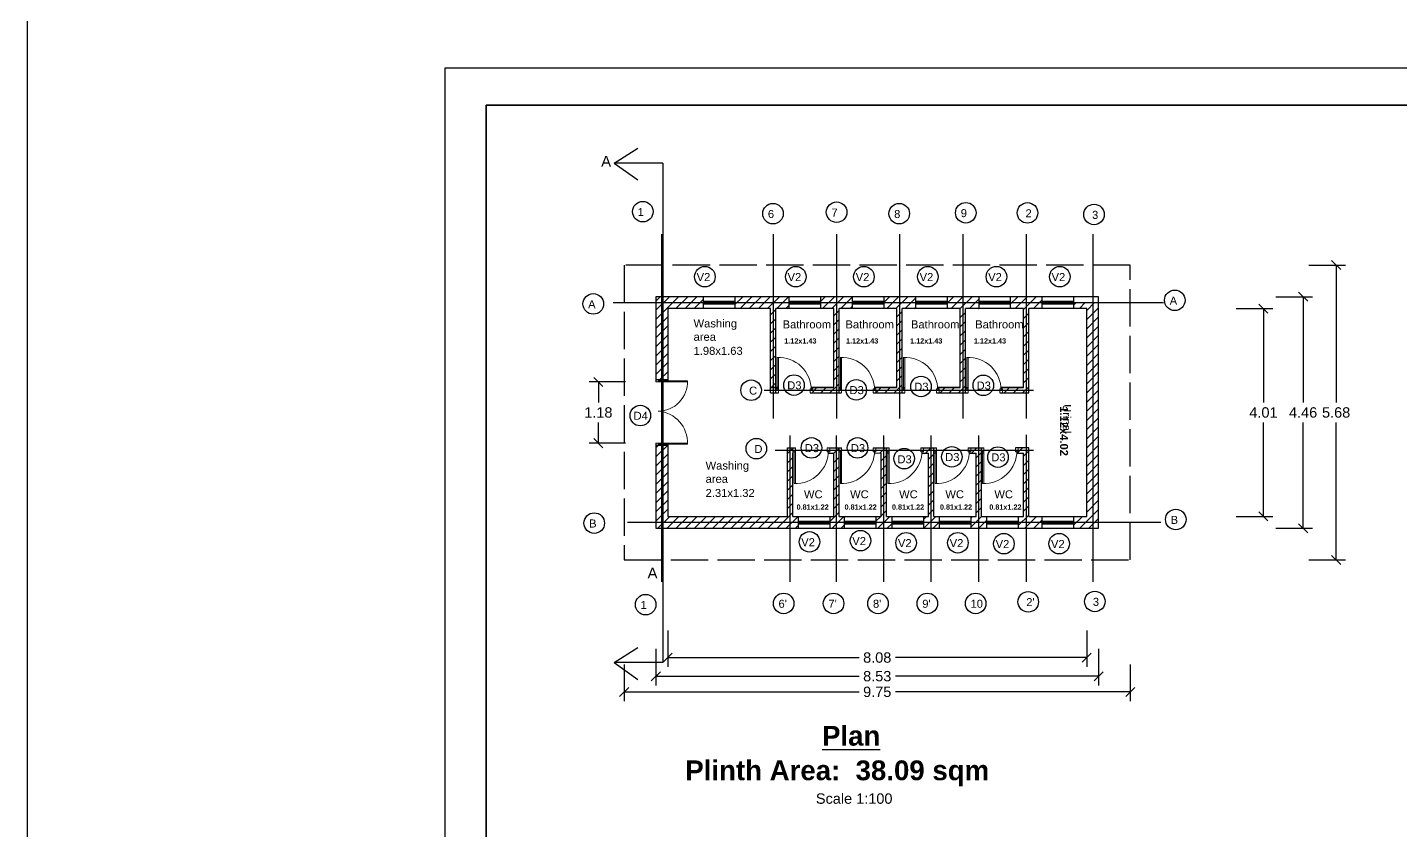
# Model space of a CAD drawing. Header units: metres. Extents: x 428 to 3974, y -4076 to 3914.
# Drawn here: x 942.93 to 969.4, y -378.51 to -363.03 of the extents above; entities that cross this region are included whole.
import ezdxf

# ---------------------------------------------------------------- set-up
doc = ezdxf.new("R2010")
doc.units = ezdxf.units.M
doc.header["$MEASUREMENT"] = 0
doc.header["$PDMODE"] = 2
doc.linetypes.add('ACAD_ISO02W100', pattern=[15, 12, -3])
doc.linetypes.add('CONTINOUS', pattern=[0])
for name, color, linetype in [('Dimension', 7, 'Continuous'), ('Frame', 7, 'Continuous'), ('Roof', 221, 'CONTINOUS'), ('trench', 7, 'Continuous'), ('wall', 150, 'Continuous'), ('window', 2, 'Continuous')]:
    doc.layers.add(name, color=color, linetype=linetype)
doc.layers.add('Doors', color=3, linetype='Continuous', lineweight=20)
doc.styles.add('labor camp', font='arial.ttf')
doc.dimstyles.new('1@100', dxfattribs={"dimtxt": 0.2, "dimasz": 0.175, "dimexe": 0.18, "dimexo": 0.0625, "dimgap": 0.09, "dimtad": 0, "dimtih": 1, "dimtoh": 1, "dimzin": 0, "dimdsep": 46, "dimtxsty": 'labor camp', "dimblk": 'OBLIQUE', "dimcen": 0.09, "dimadec": 0, "dimazin": 0, "dimtfac": 1, "dimtofl": 0, "dimtmove": 1, "dimatfit": 3, "dimfxl": 0.525, "dimfxlon": 1, "dimtolj": 1, "dimtzin": 0, "dimarcsym": 0})

# ---------------------------------------------------------------- blocks, each defined once
blk = doc.blocks.new('_Oblique')
at = {"color": 0, "linetype": 'ByBlock', "lineweight": -2}
blk.add_line((-0.5, -0.5), (0.5, 0.5), dxfattribs=at)
blk = doc.blocks.new('*D147')
at = {"layer": 'Defpoints', "color": 0, "transparency": 16777216}
for p in [(955.045, -369.864), (953.937, -371.044), (955.045, -371.044)]:
    blk.add_point(p, dxfattribs=at)
at = {"layer": 'window', "color": 0, "lineweight": -2, "transparency": 16777216}
for p, q in [((954.462, -369.864), (953.757, -369.864)), ((953.937, -369.864), (953.937, -370.262)), ((953.937, -371.044), (953.937, -370.646)), ((954.462, -371.044), (953.757, -371.044))]:
    blk.add_line(p, q, dxfattribs=at)
at = {"layer": 'window', "color": 0, "lineweight": -2, "transparency": 16777216, "xscale": 0.175, "yscale": 0.175, "zscale": 0.175}
for p, rotation in [((953.937, -369.864), 90), ((953.937, -371.044), 270)]:
    blk.add_blockref('_Oblique', p, dxfattribs=dict(at, rotation=rotation))
at = {"layer": 'window', "color": 0, "lineweight": 5, "transparency": 16777216, "insert": (953.937, -370.454), "char_height": 0.2, "attachment_point": 5, "style": 'labor camp'}
blk.add_mtext('\\A1;1.18', dxfattribs=at)
blk = doc.blocks.new('*D150')
at = {"layer": 'Defpoints', "color": 0, "transparency": 16777216}
for p in [(963.351, -368.45), (963.351, -372.457), (966.756, -372.457)]:
    blk.add_point(p, dxfattribs=at)
at = {"layer": 'window', "color": 0, "lineweight": -2, "transparency": 16777216}
for p, q in [((966.231, -368.45), (966.936, -368.45)), ((966.756, -368.45), (966.756, -370.262)), ((966.756, -372.457), (966.756, -370.646)), ((966.231, -372.457), (966.936, -372.457))]:
    blk.add_line(p, q, dxfattribs=at)
at = {"layer": 'window', "color": 0, "lineweight": -2, "transparency": 16777216, "xscale": 0.175, "yscale": 0.175, "zscale": 0.175}
for p, rotation in [((966.756, -368.45), 90), ((966.756, -372.457), 270)]:
    blk.add_blockref('_Oblique', p, dxfattribs=dict(at, rotation=rotation))
at = {"layer": 'window', "color": 0, "lineweight": 5, "transparency": 16777216, "insert": (966.756, -370.454), "char_height": 0.2, "attachment_point": 5, "style": 'labor camp'}
blk.add_mtext('\\A1;4.01', dxfattribs=at)
blk = doc.blocks.new('*D151')
at = {"layer": 'Defpoints', "color": 0, "transparency": 16777216}
for p in [(963.579, -368.222), (963.579, -372.686), (967.521, -372.686)]:
    blk.add_point(p, dxfattribs=at)
at = {"layer": 'window', "color": 0, "lineweight": -2, "transparency": 16777216}
for p, q in [((966.996, -368.222), (967.701, -368.222)), ((967.521, -368.222), (967.521, -370.262)), ((967.521, -372.686), (967.521, -370.646)), ((966.996, -372.686), (967.701, -372.686))]:
    blk.add_line(p, q, dxfattribs=at)
at = {"layer": 'window', "color": 0, "lineweight": -2, "transparency": 16777216, "xscale": 0.175, "yscale": 0.175, "zscale": 0.175}
for p, rotation in [((967.521, -368.222), 90), ((967.521, -372.686), 270)]:
    blk.add_blockref('_Oblique', p, dxfattribs=dict(at, rotation=rotation))
at = {"layer": 'window', "color": 0, "lineweight": 5, "transparency": 16777216, "insert": (967.521, -370.454), "char_height": 0.2, "attachment_point": 5, "style": 'labor camp'}
blk.add_mtext('\\A1;4.46', dxfattribs=at)
blk = doc.blocks.new('*D152')
at = {"layer": 'Defpoints', "color": 0, "transparency": 16777216}
for p in [(964.189, -367.612), (964.189, -373.296), (968.157, -373.296)]:
    blk.add_point(p, dxfattribs=at)
at = {"layer": 'window', "color": 0, "lineweight": -2, "transparency": 16777216}
for p, q in [((967.632, -367.612), (968.337, -367.612)), ((968.157, -367.612), (968.157, -370.262)), ((968.157, -373.296), (968.157, -370.646)), ((967.632, -373.296), (968.337, -373.296))]:
    blk.add_line(p, q, dxfattribs=at)
at = {"layer": 'window', "color": 0, "lineweight": -2, "transparency": 16777216, "xscale": 0.175, "yscale": 0.175, "zscale": 0.175}
for p, rotation in [((968.157, -367.612), 90), ((968.157, -373.296), 270)]:
    blk.add_blockref('_Oblique', p, dxfattribs=dict(at, rotation=rotation))
at = {"layer": 'window', "color": 0, "lineweight": 5, "transparency": 16777216, "insert": (968.157, -370.454), "char_height": 0.2, "attachment_point": 5, "style": 'labor camp'}
blk.add_mtext('\\A1;5.68', dxfattribs=at)
blk = doc.blocks.new('*D153')
at = {"layer": 'Defpoints', "color": 0, "transparency": 16777216}
for p in [(955.045, -372.686), (963.579, -372.686), (963.579, -375.537)]:
    blk.add_point(p, dxfattribs=at)
at = {"layer": 'window', "color": 0, "lineweight": -2, "transparency": 16777216}
for p, q in [((955.045, -375.012), (955.045, -375.717)), ((963.579, -375.012), (963.579, -375.717)), ((955.045, -375.537), (958.962, -375.537)), ((963.579, -375.537), (959.662, -375.537))]:
    blk.add_line(p, q, dxfattribs=at)
at = {"layer": 'window', "color": 0, "lineweight": -2, "transparency": 16777216, "xscale": 0.175, "yscale": 0.175, "zscale": 0.175, "rotation": 180}
blk.add_blockref('_Oblique', (955.045, -375.537), dxfattribs=at)
at = {"layer": 'window', "color": 0, "lineweight": -2, "transparency": 16777216, "xscale": 0.175, "yscale": 0.175, "zscale": 0.175}
blk.add_blockref('_Oblique', (963.579, -375.537), dxfattribs=at)
at = {"layer": 'window', "color": 0, "lineweight": 5, "transparency": 16777216, "insert": (959.312, -375.537), "char_height": 0.2, "attachment_point": 5, "style": 'labor camp'}
blk.add_mtext('\\A1;8.53', dxfattribs=at)
blk = doc.blocks.new('*D154')
at = {"layer": 'Defpoints', "color": 0, "transparency": 16777216}
for p in [(955.274, -372.457), (963.351, -372.457), (963.351, -375.178)]:
    blk.add_point(p, dxfattribs=at)
at = {"layer": 'window', "color": 0, "lineweight": -2, "transparency": 16777216}
for p, q in [((955.274, -374.653), (955.274, -375.358)), ((963.351, -374.653), (963.351, -375.358)), ((955.274, -375.178), (958.962, -375.178)), ((963.351, -375.178), (959.662, -375.178))]:
    blk.add_line(p, q, dxfattribs=at)
at = {"layer": 'window', "color": 0, "lineweight": -2, "transparency": 16777216, "xscale": 0.175, "yscale": 0.175, "zscale": 0.175, "rotation": 180}
blk.add_blockref('_Oblique', (955.274, -375.178), dxfattribs=at)
at = {"layer": 'window', "color": 0, "lineweight": -2, "transparency": 16777216, "xscale": 0.175, "yscale": 0.175, "zscale": 0.175}
blk.add_blockref('_Oblique', (963.351, -375.178), dxfattribs=at)
at = {"layer": 'window', "color": 0, "lineweight": 5, "transparency": 16777216, "insert": (959.312, -375.178), "char_height": 0.2, "attachment_point": 5, "style": 'labor camp'}
blk.add_mtext('\\A1;8.08', dxfattribs=at)
blk = doc.blocks.new('*D155')
at = {"layer": 'Defpoints', "color": 0, "transparency": 16777216}
for p in [(954.435, -373.296), (964.189, -373.296), (964.189, -375.839)]:
    blk.add_point(p, dxfattribs=at)
at = {"layer": 'window', "color": 0, "lineweight": -2, "transparency": 16777216}
for p, q in [((954.435, -375.314), (954.435, -376.019)), ((964.189, -375.314), (964.189, -376.019)), ((954.435, -375.839), (958.962, -375.839)), ((964.189, -375.839), (959.663, -375.839))]:
    blk.add_line(p, q, dxfattribs=at)
at = {"layer": 'window', "color": 0, "lineweight": -2, "transparency": 16777216, "xscale": 0.175, "yscale": 0.175, "zscale": 0.175, "rotation": 180}
blk.add_blockref('_Oblique', (954.435, -375.839), dxfattribs=at)
at = {"layer": 'window', "color": 0, "lineweight": -2, "transparency": 16777216, "xscale": 0.175, "yscale": 0.175, "zscale": 0.175}
blk.add_blockref('_Oblique', (964.189, -375.839), dxfattribs=at)
at = {"layer": 'window', "color": 0, "lineweight": 5, "transparency": 16777216, "insert": (959.312, -375.839), "char_height": 0.2, "attachment_point": 5, "style": 'labor camp'}
blk.add_mtext('\\A1;9.75', dxfattribs=at)

msp = doc.modelspace()

# ---------------------------------------------------------------- hatches: boundary and pattern name
at = {"layer": 'trench'}
h = msp.add_hatch(dxfattribs=at)
h.set_pattern_fill('ANSI31', color=256)
h.paths.add_polyline_path([(955.177, -368.222), (955.045, -368.222), (955.045, -369.819), (955.113, -369.819), (955.177, -369.819)])
h.paths.add_polyline_path([(955.959, -368.222), (955.177, -368.222), (955.177, -369.819), (955.274, -369.819), (955.274, -368.45), (955.959, -368.45)])
h.paths.add_polyline_path([(957.61, -368.222), (956.569, -368.222), (956.569, -368.45), (957.255, -368.45), (957.255, -369.974), (957.356, -369.974), (957.356, -368.45), (957.61, -368.45)])
h.paths.add_polyline_path([(958.83, -368.222), (958.22, -368.222), (958.22, -368.45), (958.474, -368.45), (958.474, -369.974), (958.04, -369.974, -0.010019), (958.042, -370), (958.068, -370), (958.068, -370.076), (958.576, -370.076), (958.576, -370), (958.576, -368.45), (958.83, -368.45)])
h.paths.add_polyline_path([(960.049, -368.222), (959.439, -368.222), (959.439, -368.45), (959.693, -368.45), (959.693, -369.974), (959.259, -369.974, -0.010019), (959.261, -370), (959.287, -370), (959.287, -370.076), (959.795, -370.076), (959.795, -368.45), (960.049, -368.45)])
h.paths.add_polyline_path([(961.268, -368.222), (960.658, -368.222), (960.658, -368.45), (960.912, -368.45), (960.912, -369.974), (960.478, -369.974, -0.010019), (960.48, -370), (960.506, -370), (960.506, -370.076), (961.014, -370.076), (961.014, -370), (961.014, -368.45), (961.268, -368.45)])
h.paths.add_polyline_path([(962.487, -368.222), (961.877, -368.222), (961.877, -368.45), (962.131, -368.45), (962.131, -369.974), (961.698, -369.974, -0.010019), (961.699, -370), (961.725, -370), (961.725, -370.076), (962.233, -370.076), (962.233, -368.45), (962.487, -368.45)])
h = msp.add_hatch(dxfattribs=at)
h.set_pattern_fill('ANSI31', color=256)
h.paths.add_polyline_path([(963.579, -368.336), (963.097, -368.336), (963.097, -368.45), (963.351, -368.45), (963.351, -372.457), (963.097, -372.457), (963.097, -372.686), (963.579, -372.686)])
h.paths.add_polyline_path([(962.487, -372.457), (962.233, -372.457), (962.233, -371.136), (962.03, -371.136), (962.03, -371.213), (962.004, -371.213, -0.010019), (962.002, -371.238), (962.131, -371.238), (962.131, -372.457), (962.03, -372.457), (962.03, -372.686), (962.487, -372.686)])
h.paths.add_polyline_path([(961.42, -372.457), (961.319, -372.457), (961.319, -371.136), (961.115, -371.136), (961.115, -371.213), (961.09, -371.213, -0.010019), (961.088, -371.238), (961.217, -371.238), (961.217, -372.457), (961.115, -372.457), (961.115, -372.686), (961.42, -372.686)])
h.paths.add_polyline_path([(960.506, -372.457), (960.404, -372.457), (960.404, -371.136), (960.201, -371.136), (960.201, -371.213), (960.175, -371.213, -0.010019), (960.174, -371.238), (960.303, -371.238), (960.303, -372.457), (960.201, -372.457), (960.201, -372.686), (960.506, -372.686)])
h.paths.add_polyline_path([(959.591, -372.457), (959.49, -372.457), (959.49, -371.136), (959.287, -371.136), (959.287, -371.213), (959.261, -371.213, -0.010019), (959.259, -371.238), (959.388, -371.238), (959.388, -372.457), (959.287, -372.457), (959.287, -372.686), (959.591, -372.686)])
h.paths.add_polyline_path([(958.677, -372.457), (958.576, -372.457), (958.576, -371.238), (958.576, -371.136), (958.474, -371.136), (958.398, -371.136), (958.398, -371.213), (958.372, -371.213, -0.010019), (958.37, -371.238), (958.474, -371.238), (958.474, -372.457), (958.398, -372.457), (958.398, -372.686), (958.677, -372.686)])
h.paths.add_polyline_path([(957.788, -372.457), (957.687, -372.457), (957.687, -371.238), (957.687, -371.136), (957.585, -371.136), (957.585, -372.457), (955.274, -372.457), (955.274, -371.089), (955.177, -371.089), (955.177, -372.686), (957.788, -372.686)])
h.paths.add_polyline_path([(955.177, -371.089), (955.045, -371.089), (955.045, -372.686), (955.177, -372.686)])

# ---------------------------------------------------------------- linework, layer by layer
at = {"color": 5}
for p, q in [((963.579, -368.222), (955.045, -368.222)), ((963.579, -372.686), (963.579, -368.222)), ((957.255, -368.45), (955.274, -368.45)), ((957.255, -370.076), (957.255, -368.45)), ((957.356, -370.076), (957.356, -368.45)), ((958.474, -368.45), (957.356, -368.45)), ((958.474, -369.974), (958.474, -368.45)), ((958.576, -370.076), (958.576, -368.45)), ((959.693, -368.45), (958.576, -368.45)), ((959.693, -369.873), (959.693, -368.45)), ((959.693, -369.974), (959.693, -368.45)), ((959.795, -370.076), (959.795, -368.45)), ((960.912, -368.45), (959.795, -368.45)), ((960.912, -369.974), (960.912, -368.45)), ((961.014, -370.076), (961.014, -368.45)), ((962.131, -368.45), (961.014, -368.45)), ((962.131, -369.974), (962.131, -368.45)), ((962.233, -370.076), (962.233, -368.45)), ((963.351, -368.45), (962.233, -368.45)), ((963.351, -372.457), (963.351, -368.45)), ((957.407, -369.974), (957.255, -369.974)), ((957.255, -369.974), (957.407, -369.974)), ((958.474, -369.974), (958.04, -369.974)), ((958.04, -369.974), (958.474, -369.974)), ((959.693, -369.974), (959.259, -369.974)), ((959.259, -369.974), (959.693, -369.974)), ((960.912, -369.974), (960.478, -369.974)), ((960.478, -369.974), (960.912, -369.974)), ((962.131, -369.974), (961.698, -369.974)), ((961.698, -369.974), (962.131, -369.974)), ((957.255, -370.076), (957.407, -370.076)), ((958.017, -370.076), (958.626, -370.076)), ((959.236, -370.076), (959.845, -370.076)), ((960.455, -370.076), (961.065, -370.076)), ((961.674, -370.076), (962.233, -370.076)), ((957.585, -371.136), (957.737, -371.136)), ((958.474, -371.136), (958.626, -371.136)), ((959.236, -371.136), (959.541, -371.136)), ((960.15, -371.136), (960.455, -371.136)), ((960.174, -371.238), (960.303, -371.238)), ((960.174, -371.238), (960.303, -371.238)), ((961.065, -371.136), (961.369, -371.136)), ((961.088, -371.238), (961.217, -371.238)), ((961.088, -371.238), (961.217, -371.238)), ((961.217, -372.457), (961.217, -371.238)), ((961.319, -372.457), (961.319, -371.136)), ((962.233, -371.136), (961.979, -371.136)), ((962.002, -371.238), (962.131, -371.238)), ((962.002, -371.238), (962.131, -371.238)), ((962.131, -372.457), (962.131, -371.238)), ((962.233, -372.457), (962.233, -371.136)), ((959.185, -372.457), (959.388, -372.457)), ((959.49, -372.457), (959.998, -372.457)), ((959.591, -372.457), (960.303, -372.457)), ((960.404, -372.457), (960.912, -372.457)), ((960.506, -372.457), (961.217, -372.457)), ((961.319, -372.457), (962.131, -372.457)), ((962.233, -372.457), (963.351, -372.457))]:
    msp.add_line(p, q, dxfattribs=at)
at = {"color": 4}
for p, q in [((955.959, -368.222), (955.959, -368.45)), ((955.959, -368.311), (956.569, -368.311)), ((955.959, -368.336), (956.569, -368.336)), ((955.959, -368.362), (956.569, -368.362)), ((956.569, -368.222), (956.569, -368.45)), ((957.61, -368.222), (957.61, -368.45)), ((957.61, -368.222), (957.61, -368.45)), ((957.61, -368.222), (957.61, -368.45)), ((957.61, -368.311), (958.22, -368.311)), ((957.61, -368.311), (958.22, -368.311)), ((957.61, -368.311), (958.22, -368.311)), ((957.61, -368.336), (958.22, -368.336)), ((957.61, -368.336), (958.22, -368.336)), ((957.61, -368.336), (958.22, -368.336)), ((957.61, -368.362), (958.22, -368.362)), ((957.61, -368.362), (958.22, -368.362)), ((957.61, -368.362), (958.22, -368.362)), ((958.22, -368.222), (958.22, -368.45)), ((958.22, -368.222), (958.22, -368.45)), ((958.22, -368.222), (958.22, -368.45)), ((958.83, -368.222), (958.83, -368.45)), ((958.83, -368.222), (958.83, -368.45)), ((958.83, -368.222), (958.83, -368.45)), ((958.83, -368.311), (959.439, -368.311)), ((958.83, -368.311), (959.439, -368.311)), ((958.83, -368.311), (959.439, -368.311)), ((958.83, -368.336), (959.439, -368.336)), ((958.83, -368.336), (959.439, -368.336)), ((958.83, -368.336), (959.439, -368.336)), ((958.83, -368.362), (959.439, -368.362)), ((958.83, -368.362), (959.439, -368.362)), ((958.83, -368.362), (959.439, -368.362)), ((959.439, -368.222), (959.439, -368.45)), ((959.439, -368.222), (959.439, -368.45)), ((959.439, -368.222), (959.439, -368.45)), ((960.049, -368.222), (960.049, -368.45)), ((960.049, -368.222), (960.049, -368.45)), ((960.049, -368.222), (960.049, -368.45)), ((960.049, -368.311), (960.658, -368.311)), ((960.049, -368.311), (960.658, -368.311)), ((960.049, -368.311), (960.658, -368.311)), ((960.049, -368.336), (960.658, -368.336)), ((960.049, -368.336), (960.658, -368.336)), ((960.049, -368.336), (960.658, -368.336)), ((960.049, -368.362), (960.658, -368.362)), ((960.049, -368.362), (960.658, -368.362)), ((960.049, -368.362), (960.658, -368.362)), ((960.658, -368.222), (960.658, -368.45)), ((960.658, -368.222), (960.658, -368.45)), ((960.658, -368.222), (960.658, -368.45)), ((961.268, -368.222), (961.268, -368.45)), ((961.268, -368.222), (961.268, -368.45)), ((961.268, -368.222), (961.268, -368.45)), ((961.268, -368.311), (961.877, -368.311)), ((961.268, -368.311), (961.877, -368.311)), ((961.268, -368.311), (961.877, -368.311)), ((961.268, -368.336), (961.877, -368.336)), ((961.268, -368.336), (961.877, -368.336)), ((961.268, -368.336), (961.877, -368.336)), ((961.268, -368.362), (961.877, -368.362)), ((961.268, -368.362), (961.877, -368.362)), ((961.268, -368.362), (961.877, -368.362)), ((961.877, -368.222), (961.877, -368.45)), ((961.877, -368.222), (961.877, -368.45)), ((961.877, -368.222), (961.877, -368.45)), ((962.487, -368.222), (962.487, -368.45)), ((962.487, -368.222), (962.487, -368.45)), ((962.487, -368.222), (962.487, -368.45)), ((962.487, -368.311), (963.097, -368.311)), ((962.487, -368.311), (963.097, -368.311)), ((962.487, -368.311), (963.097, -368.311)), ((962.487, -368.336), (963.097, -368.336)), ((962.487, -368.336), (963.097, -368.336)), ((962.487, -368.336), (963.097, -368.336)), ((962.487, -368.362), (963.097, -368.362)), ((962.487, -368.362), (963.097, -368.362)), ((962.487, -368.362), (963.097, -368.362)), ((963.097, -368.222), (963.097, -368.45)), ((963.097, -368.222), (963.097, -368.45)), ((963.097, -368.222), (963.097, -368.45)), ((957.788, -372.457), (957.788, -372.686)), ((957.788, -372.546), (958.398, -372.546)), ((957.788, -372.571), (958.398, -372.571)), ((957.788, -372.597), (958.398, -372.597)), ((958.398, -372.457), (958.398, -372.686)), ((958.677, -372.457), (958.677, -372.686)), ((958.677, -372.546), (959.287, -372.546)), ((958.677, -372.571), (959.287, -372.571)), ((958.677, -372.597), (959.287, -372.597)), ((959.287, -372.457), (959.287, -372.686)), ((959.591, -372.457), (959.591, -372.686)), ((959.591, -372.546), (960.201, -372.546)), ((959.591, -372.571), (960.201, -372.571)), ((959.591, -372.597), (960.201, -372.597)), ((960.201, -372.457), (960.201, -372.686)), ((960.506, -372.457), (960.506, -372.686)), ((960.506, -372.546), (961.115, -372.546)), ((960.506, -372.571), (961.115, -372.571)), ((960.506, -372.597), (961.115, -372.597)), ((961.115, -372.457), (961.115, -372.686)), ((961.42, -372.457), (961.42, -372.686)), ((961.42, -372.546), (962.03, -372.546)), ((961.42, -372.571), (962.03, -372.571)), ((961.42, -372.597), (962.03, -372.597)), ((962.03, -372.457), (962.03, -372.686)), ((962.487, -372.457), (962.487, -372.686)), ((962.487, -372.546), (963.097, -372.546)), ((962.487, -372.571), (963.097, -372.571)), ((962.487, -372.597), (963.097, -372.597)), ((963.097, -372.457), (963.097, -372.686))]:
    msp.add_line(p, q, dxfattribs=at)
for centre in [(954.794, -366.582), (957.302, -366.621), (958.529, -366.593), (959.736, -366.621), (961.019, -366.604), (962.208, -366.607), (963.491, -366.637), (955.99, -367.836), (957.743, -367.836), (959.055, -367.836), (960.288, -367.836), (961.609, -367.836), (962.831, -367.836), (965.047, -368.291), (953.839, -368.361), (956.881, -370.025), (957.707, -369.925), (958.908, -370.017), (960.156, -369.952), (961.357, -369.93), (954.745, -370.513), (956.983, -371.15), (958.044, -371.136), (958.933, -371.136), (959.831, -371.343), (960.75, -371.308), (961.639, -371.313), (965.066, -372.516), (953.858, -372.586), (958.99, -372.924), (959.869, -372.964), (960.867, -372.964), (961.753, -372.982), (962.819, -372.982), (957.508, -374.134), (958.47, -374.134), (959.328, -374.134), (960.278, -374.134), (961.209, -374.134), (962.223, -374.103), (963.506, -374.096), (954.848, -374.157)]:
    msp.add_circle(centre, 0.198)
at = {"layer": 'Defpoints', "color": 3}
msp.add_lwpolyline([(992.975, -393.516), (992.975, -363.816), (950.975, -363.816), (950.975, -393.516)], close=True, dxfattribs=at)
at = {"layer": 'Dimension'}
msp.add_circle((958.006, -372.947), 0.198, dxfattribs=at)
at = {"layer": 'Doors'}
for p, q in [((957.382, -370), (957.382, -369.39)), ((957.407, -370), (957.407, -369.39)), ((958.601, -370), (958.601, -369.39)), ((958.626, -370), (958.626, -369.39)), ((959.82, -370), (959.82, -369.39)), ((959.845, -370), (959.845, -369.39)), ((961.039, -370), (961.039, -369.39)), ((961.065, -370), (961.065, -369.39)), ((957.407, -369.974), (957.356, -369.974)), ((958.626, -369.974), (958.576, -369.974)), ((958.626, -369.974), (958.576, -369.974)), ((959.845, -369.974), (959.795, -369.974)), ((959.845, -369.974), (959.795, -369.974)), ((961.065, -369.974), (961.014, -369.974)), ((961.065, -369.974), (961.014, -369.974)), ((957.407, -370), (957.356, -370)), ((957.356, -370), (957.356, -370.076)), ((957.356, -370.076), (957.407, -370.076)), ((957.382, -370.025), (957.382, -370)), ((957.407, -370.025), (957.382, -370.025)), ((957.407, -370.076), (957.407, -370)), ((958.017, -370.076), (958.017, -370)), ((958.017, -370), (958.068, -370)), ((958.017, -370.025), (958.042, -370.025)), ((958.068, -370.076), (958.017, -370.076)), ((958.042, -370.025), (958.042, -370)), ((958.068, -370.076), (958.068, -370)), ((958.626, -370), (958.576, -370)), ((958.576, -370), (958.576, -370.076)), ((958.576, -370.076), (958.626, -370.076)), ((958.601, -370.025), (958.601, -370)), ((958.626, -370.025), (958.601, -370.025)), ((958.626, -370.076), (958.626, -370)), ((959.236, -370.076), (959.236, -370)), ((959.236, -370), (959.287, -370)), ((959.236, -370.025), (959.261, -370.025)), ((959.287, -370.076), (959.236, -370.076)), ((959.261, -370.025), (959.261, -370)), ((959.287, -370.076), (959.287, -370)), ((959.845, -370), (959.795, -370)), ((959.795, -370), (959.795, -370.076)), ((959.795, -370.076), (959.845, -370.076)), ((959.82, -370.025), (959.82, -370)), ((959.845, -370.025), (959.82, -370.025)), ((959.845, -370.076), (959.845, -370)), ((960.455, -370.076), (960.455, -370)), ((960.455, -370), (960.506, -370)), ((960.455, -370.025), (960.48, -370.025)), ((960.506, -370.076), (960.455, -370.076)), ((960.48, -370.025), (960.48, -370)), ((960.506, -370.076), (960.506, -370)), ((961.065, -370), (961.014, -370)), ((961.014, -370), (961.014, -370.076)), ((961.014, -370.076), (961.065, -370.076)), ((961.039, -370.025), (961.039, -370)), ((961.065, -370.025), (961.039, -370.025)), ((961.065, -370.076), (961.065, -370)), ((961.674, -370.076), (961.674, -370)), ((961.674, -370), (961.725, -370)), ((961.674, -370.025), (961.7, -370.025)), ((961.725, -370.076), (961.674, -370.076)), ((961.7, -370.025), (961.7, -370)), ((961.725, -370.076), (961.725, -370)), ((958.525, -370.895), (958.525, -371.136)), ((957.687, -371.136), (957.737, -371.136)), ((957.687, -371.238), (957.687, -371.136)), ((957.737, -371.213), (957.687, -371.213)), ((957.712, -371.187), (957.712, -371.213)), ((957.737, -371.187), (957.712, -371.187)), ((957.712, -371.213), (957.712, -371.822)), ((957.737, -371.136), (957.737, -371.213)), ((957.737, -371.213), (957.737, -371.822)), ((958.398, -371.136), (958.347, -371.136)), ((958.347, -371.136), (958.347, -371.213)), ((958.347, -371.187), (958.372, -371.187)), ((958.347, -371.213), (958.398, -371.213)), ((958.37, -371.238), (958.474, -371.238)), ((958.372, -371.187), (958.372, -371.213)), ((958.398, -371.136), (958.398, -371.213)), ((958.576, -371.136), (958.626, -371.136)), ((958.626, -371.213), (958.576, -371.213)), ((958.601, -371.187), (958.601, -371.213)), ((958.626, -371.187), (958.601, -371.187)), ((958.601, -371.213), (958.601, -371.822)), ((958.626, -371.136), (958.626, -371.213)), ((958.626, -371.213), (958.626, -371.822)), ((959.287, -371.136), (959.236, -371.136)), ((959.236, -371.136), (959.236, -371.213)), ((959.236, -371.187), (959.261, -371.187)), ((959.236, -371.213), (959.287, -371.213)), ((959.259, -371.238), (959.388, -371.238)), ((959.259, -371.238), (959.388, -371.238)), ((959.261, -371.187), (959.261, -371.213)), ((959.287, -371.136), (959.287, -371.213)), ((959.49, -371.136), (959.541, -371.136)), ((959.49, -371.238), (959.49, -371.136)), ((959.541, -371.213), (959.49, -371.213)), ((959.49, -371.238), (959.541, -371.238)), ((959.49, -371.238), (959.541, -371.238)), ((959.515, -371.187), (959.515, -371.213)), ((959.541, -371.187), (959.515, -371.187)), ((959.515, -371.213), (959.515, -371.822)), ((959.541, -371.136), (959.541, -371.213)), ((959.541, -371.213), (959.541, -371.822)), ((960.201, -371.136), (960.15, -371.136)), ((960.15, -371.136), (960.15, -371.213)), ((960.15, -371.187), (960.176, -371.187)), ((960.15, -371.213), (960.201, -371.213)), ((960.176, -371.187), (960.176, -371.213)), ((960.201, -371.136), (960.201, -371.213)), ((960.404, -371.136), (960.455, -371.136)), ((960.404, -371.213), (960.404, -371.136)), ((960.455, -371.213), (960.404, -371.213)), ((960.404, -371.238), (960.455, -371.238)), ((960.404, -371.238), (960.455, -371.238)), ((960.43, -371.187), (960.43, -371.213)), ((960.455, -371.187), (960.43, -371.187)), ((960.43, -371.213), (960.43, -371.822)), ((960.455, -371.136), (960.455, -371.213)), ((960.455, -371.213), (960.455, -371.822)), ((961.115, -371.136), (961.065, -371.136)), ((961.065, -371.136), (961.065, -371.213)), ((961.065, -371.187), (961.09, -371.187)), ((961.065, -371.213), (961.115, -371.213)), ((961.09, -371.187), (961.09, -371.213)), ((961.115, -371.136), (961.115, -371.213)), ((961.319, -371.136), (961.369, -371.136)), ((961.319, -371.213), (961.319, -371.136)), ((961.369, -371.213), (961.319, -371.213)), ((961.319, -371.238), (961.369, -371.238)), ((961.319, -371.238), (961.369, -371.238)), ((961.344, -371.187), (961.344, -371.213)), ((961.369, -371.187), (961.344, -371.187)), ((961.344, -371.213), (961.344, -371.822)), ((961.369, -371.136), (961.369, -371.213)), ((961.369, -371.213), (961.369, -371.822)), ((962.03, -371.136), (961.979, -371.136)), ((961.979, -371.136), (961.979, -371.213)), ((961.979, -371.187), (962.004, -371.187)), ((961.979, -371.213), (962.03, -371.213)), ((962.004, -371.187), (962.004, -371.213)), ((962.03, -371.136), (962.03, -371.213))]:
    msp.add_line(p, q, dxfattribs=at)
at = {"layer": 'Doors', "color": 5}
for p, q in [((955.045, -369.819), (955.045, -369.864)), ((955.113, -369.819), (955.045, -369.819)), ((955.045, -369.864), (955.113, -369.864)), ((955.09, -369.841), (955.113, -369.841)), ((955.09, -369.864), (955.09, -369.841)), ((955.113, -369.864), (955.113, -369.819)), ((955.045, -371.089), (955.045, -371.044)), ((955.045, -371.044), (955.113, -371.044)), ((955.113, -371.089), (955.045, -371.089)), ((955.09, -371.044), (955.09, -371.066)), ((955.09, -371.066), (955.113, -371.066)), ((955.113, -371.044), (955.113, -371.089))]:
    msp.add_line(p, q, dxfattribs=at)
at = {"layer": 'Doors'}
for points in [[(955.09, -369.841), (955.654, -369.841)], [(955.09, -369.864), (955.654, -369.864)], [(955.09, -371.044), (955.654, -371.044)], [(955.09, -371.066), (955.654, -371.066)]]:
    msp.add_lwpolyline(points, dxfattribs=at)
at = {"layer": 'Doors', "color": 5}
for points in [[(957.585, -371.136), (957.687, -371.136)], [(958.474, -371.136), (958.576, -371.136)]]:
    msp.add_lwpolyline(points, dxfattribs=at)
at = {"layer": 'Doors'}
for centre, radius, start, end in [((957.407, -370.025), 0.635, 0, 92.2924), ((958.626, -370.025), 0.635, 0, 92.2924), ((959.845, -370.025), 0.635, 0, 92.2924), ((961.065, -370.025), 0.635, 0, 92.2924), ((955.09, -369.864), 0.564, 270, 2.2924), ((955.046, -371.036), 0.609, 357.1635, 85.8057), ((957.737, -371.187), 0.635, 267.7076, 0), ((958.626, -371.187), 0.635, 267.7076, 0), ((959.541, -371.187), 0.635, 267.7076, 0), ((960.455, -371.187), 0.635, 267.7076, 0), ((961.369, -371.187), 0.635, 267.7076, 0)]:
    msp.add_arc(centre, radius, start, end, dxfattribs=at)
at = {"layer": 'Frame', "color": 6, "linetype": 'Continuous', "lineweight": 35}
for p, q in [((992.237, -364.528), (951.775, -364.528)), ((951.775, -364.528), (951.775, -392.828))]:
    msp.add_line(p, q, dxfattribs=at)
at = {"layer": 'Frame', "color": 3}
for p, q in [((955.159, -373.715), (955.159, -367.015)), ((957.306, -367.015), (957.306, -370.569)), ((958.525, -367.015), (958.525, -370.569)), ((959.744, -367.015), (959.744, -370.569)), ((960.963, -367.015), (960.963, -370.569)), ((962.182, -367.015), (962.182, -370.569)), ((963.465, -367.015), (963.465, -373.715)), ((954.223, -368.336), (964.831, -368.336)), ((957.636, -373.715), (957.636, -370.895)), ((958.525, -373.715), (958.525, -370.895)), ((959.439, -373.715), (959.439, -370.895)), ((960.353, -373.715), (960.353, -370.895)), ((961.268, -373.715), (961.268, -370.895)), ((962.182, -370.884), (962.182, -373.715)), ((964.78, -372.571), (954.501, -372.571))]:
    msp.add_line(p, q, dxfattribs=at)
at = {"layer": 'Frame'}
for p, q in [((957.136, -370.025), (962.325, -370.025)), ((962.325, -371.187), (957.347, -371.187))]:
    msp.add_line(p, q, dxfattribs=at)
at = {"layer": 'Roof', "linetype": 'ACAD_ISO02W100', "ltscale": 0.06}
for p, q in [((964.189, -367.612), (954.435, -367.612)), ((954.435, -367.612), (954.435, -373.296)), ((964.189, -373.296), (964.189, -367.612)), ((954.435, -373.296), (964.189, -373.296))]:
    msp.add_line(p, q, dxfattribs=at)
at = {"layer": 'trench'}
msp.add_lwpolyline([(942.934, -347.896), (1189.471, -347.896), (1189.471, -410.459), (942.934, -410.459)], close=True, dxfattribs=at)
at = {"layer": 'wall', "color": 0}
for p, q in [((954.241, -365.647), (954.695, -365.356)), ((955.177, -365.647), (954.241, -365.647)), ((954.241, -365.647), (954.7, -365.97)), ((955.177, -365.647), (955.177, -375.275)), ((954.241, -375.275), (954.695, -374.983)), ((955.177, -375.275), (954.241, -375.275)), ((954.241, -375.275), (954.7, -375.597))]:
    msp.add_line(p, q, dxfattribs=at)
at = {"layer": 'wall', "color": 5}
for p, q in [((955.045, -368.222), (955.045, -369.864)), ((955.274, -368.45), (955.274, -369.841)), ((955.045, -371.044), (955.045, -372.686)), ((955.274, -371.066), (955.274, -372.457)), ((957.585, -372.457), (957.585, -371.136)), ((957.687, -372.457), (957.687, -371.238)), ((958.37, -371.136), (958.474, -371.136)), ((958.37, -371.238), (958.474, -371.238)), ((958.474, -372.457), (958.474, -371.238)), ((958.576, -371.238), (958.576, -371.136)), ((958.576, -372.457), (958.576, -371.238)), ((959.388, -372.457), (959.388, -371.238)), ((959.49, -372.457), (959.49, -371.136)), ((960.303, -372.457), (960.303, -371.238)), ((960.404, -372.457), (960.404, -371.136)), ((955.274, -372.457), (957.585, -372.457)), ((957.687, -372.457), (958.474, -372.457)), ((957.687, -372.457), (958.474, -372.457)), ((958.576, -372.457), (958.779, -372.457)), ((958.576, -372.457), (959.388, -372.457)), ((955.045, -372.686), (963.579, -372.686))]:
    msp.add_line(p, q, dxfattribs=at)
for points in [[(955.045, -369.819), (955.274, -369.819)], [(955.274, -371.089), (955.045, -371.089)]]:
    msp.add_lwpolyline(points, dxfattribs=at)

# ---------------------------------------------------------------- texts
at = {"layer": 'Dimension', "attachment_point": 1, "style": 'labor camp'}
for s, insert, char_height, width in [('A', (953.991, -365.509), 0.206, 0.80247), (' 1', (954.635, -366.512), 0.1543, 1.07742), (' 7', (958.37, -366.523), 0.1543, 0.46018), (' 9', (960.861, -366.534), 0.1543, 0.73612), ('  2', (962.05, -366.537), 0.1543, 0.8228), (' 6', (957.144, -366.55), 0.1543, 0.85538), (' 8', (959.578, -366.55), 0.1543, 0.60027), ('  3', (963.333, -366.567), 0.1543, 0.62181), ('V2', (955.831, -367.766), 0.1543, 0.09393), ('V2', (957.584, -367.766), 0.1543, 0.09393), ('V2', (958.897, -367.766), 0.1543, 0.09393), ('V2', (960.129, -367.766), 0.1543, 0.09393), ('V2', (961.45, -367.766), 0.1543, 0.09393), ('V2', (962.672, -367.766), 0.1543, 0.09393), (' A', (953.68, -368.291), 0.1543, 0.52819), (' A', (964.889, -368.221), 0.1543, 0.52819), ('Washing area ', (955.772, -368.66), 0.1543, 1.09859), ('Bathroom', (957.488, -368.678), 0.1543, 1.09859), ('Bathroom', (958.7, -368.678), 0.1543, 1.09859), ('Bathroom', (959.962, -368.678), 0.1543, 1.09859), ('Bathroom', (961.2, -368.678), 0.1543, 1.09859), ('{\\fArial|b1|i0|c0|p34; 1.12x1.43}', (957.481, -369.024), 0.1, 1.41434), ('{\\fArial|b1|i0|c0|p34; 1.12x1.43}', (958.672, -369.024), 0.1, 1.41434), ('{\\fArial|b1|i0|c0|p34; 1.12x1.43}', (959.907, -369.024), 0.1, 1.41434), ('{\\fArial|b1|i0|c0|p34; 1.12x1.43}', (961.136, -369.024), 0.1, 1.41434), ('1.98x1.63 ', (955.772, -369.188), 0.1543, 1.09859), ('  C', (956.722, -369.955), 0.1543, 0.52819), ('D3', (957.577, -369.853), 0.1543, 0.09393), ('D3', (958.778, -369.945), 0.1543, 0.09393), ('D3', (960.026, -369.879), 0.1543, 0.09393), ('D3', (961.227, -369.857), 0.1543, 0.09393), ('D4', (954.615, -370.44), 0.1543, 0.09393), ('  D', (956.824, -371.08), 0.1543, 0.52819), ('D3', (957.914, -371.063), 0.1543, 0.09393), ('D3', (958.803, -371.063), 0.1543, 0.09393), ('D3', (959.701, -371.279), 0.1543, 0.09393), ('D3', (960.621, -371.235), 0.1543, 0.09393), ('D3', (961.51, -371.241), 0.1543, 0.09393), ('Washing area ', (956.004, -371.399), 0.1543, 1.09859), ('2.31x1.32', (956.004, -371.927), 0.1543, 1.09859), ('WC', (957.9, -371.953), 0.1543, 1.09859), ('WC', (958.789, -371.953), 0.1543, 1.09859), ('WC', (959.734, -371.953), 0.1543, 1.09859), ('WC', (960.625, -371.953), 0.1543, 1.09859), ('WC', (961.57, -371.953), 0.1543, 1.09859), ('{\\fArial|b1|i0|c0|p34; 0.81x1.22}', (957.718, -372.226), 0.1, 1.41434), ('{\\fArial|b1|i0|c0|p34; 0.81x1.22}', (958.643, -372.226), 0.1, 1.41434), ('{\\fArial|b1|i0|c0|p34; 0.81x1.22}', (959.557, -372.226), 0.1, 1.41434), ('{\\fArial|b1|i0|c0|p34; 0.81x1.22}', (960.481, -372.226), 0.1, 1.41434), ('{\\fArial|b1|i0|c0|p34; 0.81x1.22}', (961.433, -372.226), 0.1, 1.41434), (' B', (953.699, -372.516), 0.1543, 1.06061), (' B', (964.908, -372.446), 0.1543, 1.06061), ('V2', (957.847, -372.877), 0.1543, 0.09393), ('V2', (958.831, -372.854), 0.1543, 0.09393), ('V2', (959.711, -372.894), 0.1543, 0.09393), ('V2', (960.708, -372.894), 0.1543, 0.09393), ('V2', (961.594, -372.912), 0.1543, 0.09393), ('V2', (962.661, -372.912), 0.1543, 0.09393), ('A', (954.885, -373.445), 0.206, 0.80247), (' 1', (954.69, -374.087), 0.1543, 1.07742), (" 6'", (957.349, -374.063), 0.1543, 0.85538), (" 7'", (958.311, -374.063), 0.1543, 0.85538), (" 8'", (959.17, -374.063), 0.1543, 0.85538), (" 9'", (960.12, -374.063), 0.1543, 0.85538), (' 10', (961.05, -374.063), 0.1543, 0.85538), ("  2'", (962.065, -374.032), 0.1543, 0.8228), ('  3', (963.348, -374.025), 0.1543, 0.62181), ('{\\fArial|b1|i0|c0|p34; \\LPlan}', (958.1, -376.494), 0.38096, 1.46865), ('{\\fArial|b1|i0|c0|p34;Plinth Area:  38.09 sqm}', (955.613, -377.16), 0.381, 7.46325), ('\\pt4.4;Scale 1:100', (958.13, -377.795), 0.2, 1.64538)]:
    msp.add_mtext(s, dxfattribs=dict(at, insert=insert, char_height=char_height, width=width))
at = {"layer": 'Dimension', "char_height": 0.1543, "attachment_point": 1, "rotation": 270, "style": 'labor camp'}
for s, insert, width in [('{\\fArial|b1|i0|c0|p34;\\L \\l1.12x4.02}', (962.99, -370.333), 0.09393), ('Urinal', (963.044, -370.295), 1.09859)]:
    msp.add_mtext(s, dxfattribs=dict(at, insert=insert, width=width))

# ---------------------------------------------------------------- dimensions: what is measured, and where the dimension line sits
at = {"layer": 'window', "color": 0, "lineweight": 5}
for base, p1, p2, picture, middle in [((968.157, -373.296), (964.189, -367.612), (964.189, -373.296), '*D152', (968.157, -370.454)), ((966.756, -372.457), (963.351, -368.45), (963.351, -372.457), '*D150', (966.756, -370.454)), ((967.521, -372.686), (963.579, -368.222), (963.579, -372.686), '*D151', (967.521, -370.454)), ((953.937, -371.044), (955.045, -369.864), (955.045, -371.044), '*D147', (953.937, -370.454))]:
    dim = msp.add_linear_dim(base=base, p1=p1, p2=p2, angle=90, dimstyle='1@100', dxfattribs=at)
    dim.commit()
    dim.dimension.update_dxf_attribs({"geometry": picture, "text_midpoint": middle})
for base, p1, p2, picture, middle in [((963.351, -375.178), (955.274, -372.457), (963.351, -372.457), '*D154', (959.312, -375.178)), ((963.579, -375.537), (955.045, -372.686), (963.579, -372.686), '*D153', (959.312, -375.537)), ((964.189, -375.839), (954.435, -373.296), (964.189, -373.296), '*D155', (959.312, -375.839))]:
    dim = msp.add_linear_dim(base=base, p1=p1, p2=p2, dimstyle='1@100', dxfattribs=at)
    dim.commit()
    dim.dimension.update_dxf_attribs({"geometry": picture, "text_midpoint": middle})

doc.saveas('drawing.dxf')
